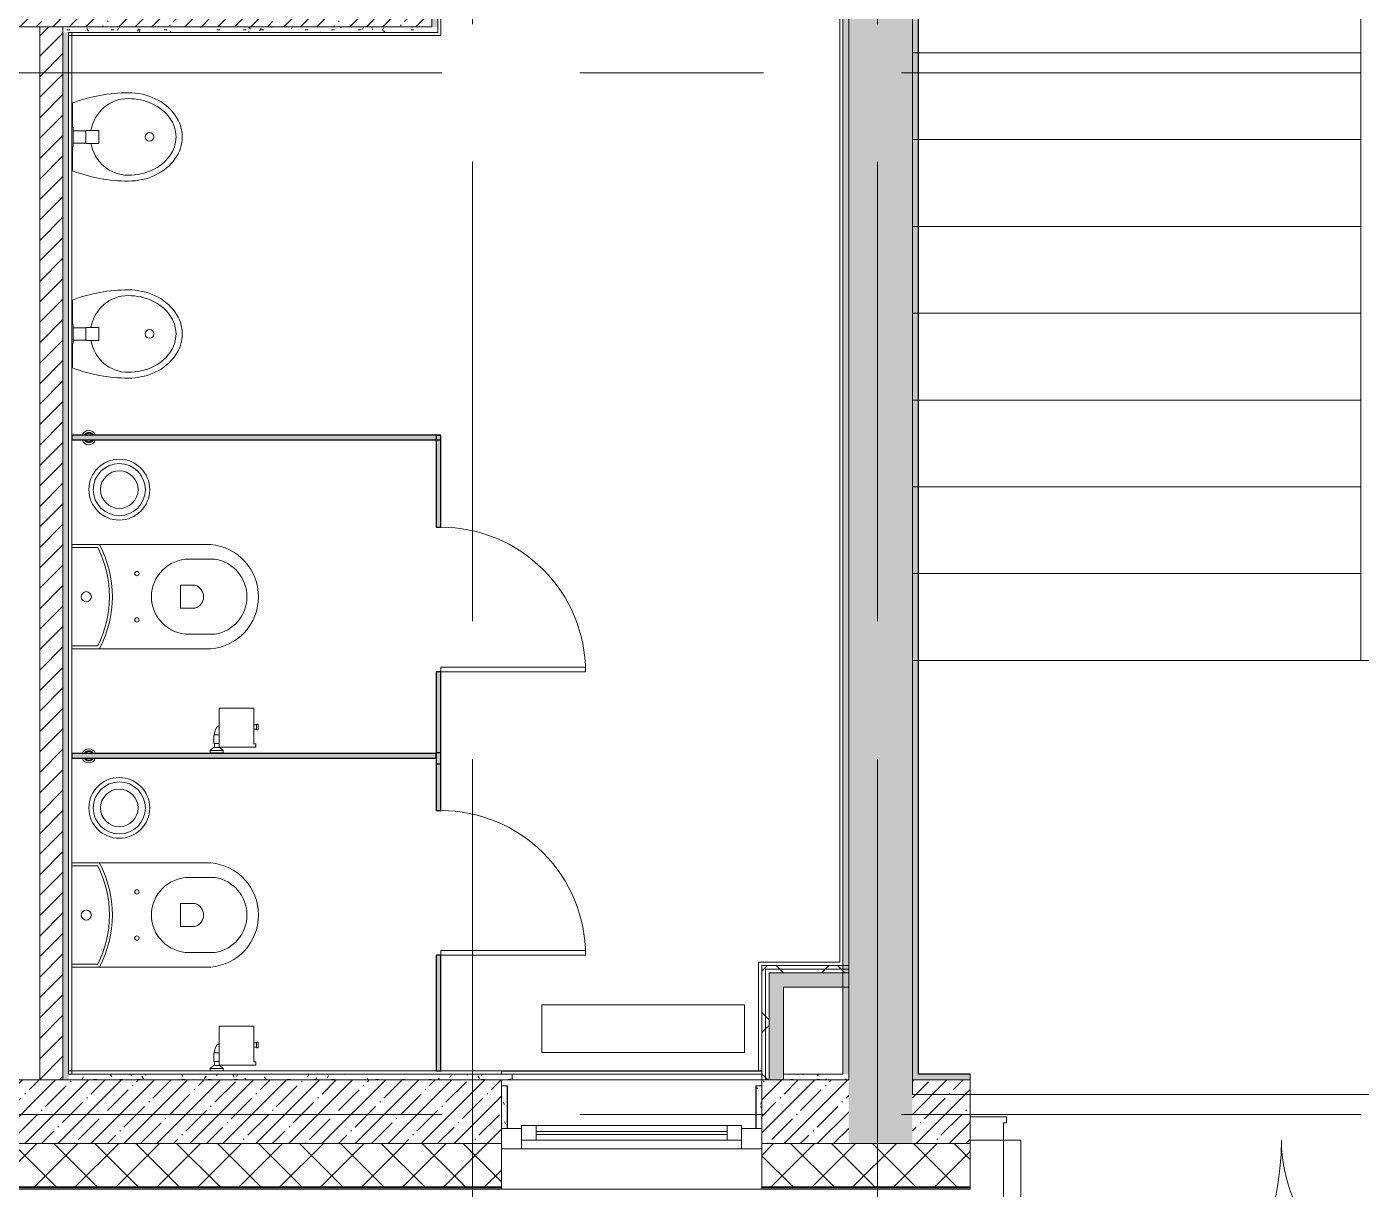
# Model space of a CAD drawing. Header units: millimetres. Extents: x 35881 to 234190, y -8553 to 29063.
# Drawn here: x 69020 to 73631, y -258 to 3760 of the extents above; entities that cross this region are included whole.
import ezdxf

# ---------------------------------------------------------------- set-up
doc = ezdxf.new("R2010")
doc.units = ezdxf.units.MM
doc.linetypes.add('Осевая', pattern=[3175, 635, -476.25, 1587.5, -476.25])
for name, color, linetype, lineweight in [('A-DETL-GENF', 7, 'Continuous', 9), ('A-DOOR', 7, 'Continuous', 9), ('A-DOOR-1', 7, 'Continuous', 13), ('A-DOOR-FRAM', 7, 'Continuous', 13), ('A-GENM', 7, 'Continuous', 9), ('A-GENM-1', 7, 'Continuous', 25), ('A-GLAZ', 7, 'Continuous', 9), ('A-GLAZ-1', 7, 'Continuous', 13), ('A-WALL', 7, 'Continuous', 9), ('I-WALL', 7, 'Continuous', 9), ('M-EQPM', 7, 'Continuous', 9), ('P-SANR-FIXT', 7, 'Continuous', 9), ('S-STRS-MBND', 7, 'Continuous', 9), ('Оси', 7, 'Continuous', 9), ('Оси-2', 7, 'Осевая', 9)]:
    doc.layers.add(name, color=color, linetype=linetype, lineweight=lineweight)
for name, color, linetype, lineweight, true_color in [('A-WALL-1', 7, 'Continuous', 9, 0x3c3c3c), ('A-WALL-FNSH-1', 7, 'Continuous', 9, 0x3c3c3c), ('M-EQPM-1', 7, 'Continuous', 9, 0xd4d4d4)]:
    doc.layers.add(name, color=color, linetype=linetype, lineweight=lineweight, true_color=true_color)
pattern_1 = [(45, (0, 0), (-57.02463, 57.02463), []), (45, (57.025, 0), (-57.02463, 57.02463), [100.806, -20.161, 3.353, -16.808])]
pattern_2 = [(0, (0, 0), (121.92, 30.48), [10.058, -81.382, 10.058, -81.382, -487.68]), (0, (0, 0), (121.92, 30.48), [-182.88, 10.058, -172.822, 10.058, -81.382, -213.36]), (0, (0, 0), (121.92, 30.48), [-457.2, 10.058, -50.902, 10.058, -142.342]), (120, (45.72, 15.24), (-87.356454, 90.345817), [10.058, -81.382, 10.058, -81.382, -487.68]), (120, (45.72, 15.24), (-87.356454, 90.345817), [-182.88, 10.058, -172.822, 10.058, -81.382, -213.36]), (120, (45.72, 15.24), (-87.356454, 90.345817), [-457.2, 10.058, -50.902, 10.058, -142.342]), (240, (60.96, 76.2), (-34.563546, -120.825817), [10.058, -81.382, 10.058, -81.382, -487.68]), (240, (60.96, 76.2), (-34.563546, -120.825817), [-182.88, 10.058, -172.822, 10.058, -81.382, -213.36]), (240, (60.96, 76.2), (-34.563546, -120.825817), [-457.2, 10.058, -50.902, 10.058, -142.342])]
pattern_3 = [(45, (0, 0), (-106.06602, 106.06602), []), (135, (0, 0), (-106.06602, -106.06602), [])]

# ---------------------------------------------------------------- blocks, each defined once
blk = doc.blocks.new('120_Окно_СКБ_1Ст - 120_Окно_СКБ_1Ст 900х2500_h_-20664874-План размещения напольных электротехнических лючков и розеток 1 этажа в осях 12-23')
at = {"layer": 'A-GLAZ'}
for p, q in [((450, -57), (-450, -57)), ((-430, -127), (-380, -127)), ((-330, -107), (330, -107)), ((330, -117), (-330, -117)), ((380, -127), (430, -127))]:
    blk.add_line(p, q, dxfattribs=at)
at = {"layer": 'A-GLAZ-1'}
for p, q in [((-450, -127), (-450, -57)), ((-450, -57), (-380, -57)), ((-380, -57), (-380, -127)), ((380, -87), (-380, -87)), ((-380, -87), (-380, -137)), ((-330, -137), (-330, -87)), ((330, -137), (330, -87)), ((380, -127), (380, -57)), ((380, -57), (450, -57)), ((380, -137), (380, -87)), ((450, -57), (450, -127)), ((-380, -127), (-450, -127)), ((-380, -137), (380, -137)), ((450, -127), (380, -127))]:
    blk.add_line(p, q, dxfattribs=at)
blk = doc.blocks.new('131_Сантехническая перегородка_Дверь - СД-1-29846662-План размещения напольных электротехнических лючков и розеток 1 этажа в осях 12-23')
at = {"layer": 'A-GENM'}
for points in [[(0, 8), (0, -8), (317.3, -8), (317.3, 8), (225, 8)], [(817.3, 8), (817.3, -8), (1134.7, -8), (1134.7, 8)]]:
    blk.add_hatch(color=256, dxfattribs=at).paths.add_polyline_path(points)
at = {"layer": 'A-DOOR'}
for p, q in [((333.3, -8), (317.3, -8)), ((317.3, -8), (317.3, -508)), ((333.3, -8), (333.3, -508)), ((333.3, -508), (317.3, -508))]:
    blk.add_line(p, q, dxfattribs=at)
blk.add_arc((317.3, -8), 500, 270, 0, dxfattribs=at)
at = {"layer": 'A-GENM-1'}
for p, q in [((317.3, 8), (0, 8)), ((0, 8), (0, -8)), ((317.3, -8), (317.3, 8)), ((1134.7, 8), (817.3, 8)), ((817.3, 8), (817.3, -8)), ((1134.7, -8), (1134.7, 8)), ((0, -8), (317.3, -8)), ((817.3, -8), (1134.7, -8))]:
    blk.add_line(p, q, dxfattribs=at)
blk = doc.blocks.new('131_Сантехническая перегородка - СП-4-30850764-План размещения напольных электротехнических лючков и розеток 1 этажа в осях 12-23')
at = {"layer": 'A-GENM'}
blk.add_hatch(color=256, dxfattribs=at).paths.add_polyline_path([(1330, -8), (1330, 8), (55.2, 8), (55.2, -8), (1146.2, -8)])
at = {"layer": 'A-GENM', "flags": 128}
for points in [[(126.7, 8), (126.3, 8.5), (126, 9), (125.6, 9.5), (125.2, 9.9), (124.8, 10.4), (124.4, 10.8), (123.9, 11.2), (123.5, 11.6), (123, 12), (122.5, 12.3), (122, 12.7), (121.5, 13), (121, 13.3), (120.5, 13.6), (119.9, 13.8), (119.4, 14), (118.8, 14.3), (118.2, 14.4), (117.6, 14.6), (117, 14.7), (116.5, 14.9), (115.9, 14.9), (115.3, 15), (114.7, 15.1), (114.1, 15.1), (113.5, 15.1), (112.8, 15), (112.2, 15), (111.7, 14.9), (111.1, 14.8), (110.5, 14.7), (109.9, 14.5), (109.3, 14.4), (108.7, 14.2), (108.2, 13.9), (107.6, 13.7), (107.1, 13.4), (106.5, 13.2), (106, 12.9), (105.5, 12.5), (105, 12.2), (104.5, 11.8), (104.1, 11.4), (103.6, 11), (103.2, 10.6), (102.8, 10.2), (102.4, 9.7), (102, 9.3), (101.6, 8.8), (101.3, 8.3), (101.1, 8)], [(101.1, -8), (101.4, -8.5), (101.8, -9), (102.2, -9.5), (102.6, -9.9), (103, -10.4), (103.4, -10.8), (103.8, -11.2), (104.3, -11.6), (104.7, -12), (105.2, -12.3), (105.7, -12.7), (106.2, -13), (106.8, -13.3), (107.3, -13.6), (107.9, -13.8), (108.4, -14), (109, -14.3), (109.6, -14.4), (110.1, -14.6), (110.7, -14.7), (111.3, -14.9), (111.9, -14.9), (112.5, -15), (113.1, -15.1), (113.7, -15.1), (114.3, -15.1), (114.9, -15), (115.5, -15), (116.1, -14.9), (116.7, -14.8), (117.3, -14.7), (117.9, -14.5), (118.5, -14.4), (119, -14.2), (119.6, -13.9), (120.2, -13.7), (120.7, -13.4), (121.2, -13.2), (121.7, -12.9), (122.3, -12.5), (122.7, -12.2), (123.2, -11.8), (123.7, -11.4), (124.1, -11), (124.6, -10.6), (125, -10.2), (125.4, -9.7), (125.8, -9.3), (126.1, -8.8), (126.5, -8.3), (126.7, -8)]]:
    blk.add_lwpolyline(points, dxfattribs=at)
at = {"layer": 'A-GENM'}
for radius, start, end in [(24.6, 19.9113, 160.0887), (17.6, 28.9731, 151.0269), (15.1, 78.8699, 146.2189), (15.1, 33.7811, 50.4663), (24.6, 199.9113, 340.0887), (17.6, 208.9731, 331.0269), (15.1, 213.7811, 233.124), (15.1, 258.8699, 326.2189)]:
    blk.add_arc((113.9, 0), radius, start, end, dxfattribs=at)
at = {"layer": 'A-GENM-1'}
for p, q in [((1330, 8), (55.2, 8)), ((55.2, 8), (55.2, -8)), ((1330, -8), (1330, 8)), ((55.2, -8), (1330, -8))]:
    blk.add_line(p, q, dxfattribs=at)
blk = doc.blocks.new('131_Сантехническая перегородка - СП-4-30850728-План размещения напольных электротехнических лючков и розеток 1 этажа в осях 12-23')
at = {"layer": 'A-GENM'}
blk.add_hatch(color=256, dxfattribs=at).paths.add_polyline_path([(1330, -8), (1330, 8), (71.3, 8), (71.3, -8), (1162.4, -8)])
at = {"layer": 'A-GENM', "flags": 128}
for points in [[(142.8, 8), (142.5, 8.5), (142.1, 9), (141.8, 9.5), (141.4, 9.9), (141, 10.4), (140.5, 10.8), (140.1, 11.2), (139.6, 11.6), (139.2, 12), (138.7, 12.3), (138.2, 12.7), (137.7, 13), (137.1, 13.3), (136.6, 13.6), (136.1, 13.8), (135.5, 14), (134.9, 14.3), (134.4, 14.4), (133.8, 14.6), (133.2, 14.7), (132.6, 14.9), (132, 14.9), (131.4, 15), (130.8, 15.1), (130.2, 15.1), (129.6, 15.1), (129, 15), (128.4, 15), (127.8, 14.9), (127.2, 14.8), (126.6, 14.7), (126, 14.5), (125.4, 14.4), (124.9, 14.2), (124.3, 13.9), (123.8, 13.7), (123.2, 13.4), (122.7, 13.2), (122.2, 12.9), (121.7, 12.5), (121.2, 12.2), (120.7, 11.8), (120.2, 11.4), (119.8, 11), (119.3, 10.6), (118.9, 10.2), (118.5, 9.7), (118.1, 9.3), (117.8, 8.8), (117.4, 8.3), (117.3, 8)], [(117.3, -8), (117.6, -8.5), (117.9, -9), (118.3, -9.5), (118.7, -9.9), (119.1, -10.4), (119.5, -10.8), (120, -11.2), (120.4, -11.6), (120.9, -12), (121.4, -12.3), (121.9, -12.7), (122.4, -13), (122.9, -13.3), (123.5, -13.6), (124, -13.8), (124.6, -14), (125.1, -14.3), (125.7, -14.4), (126.3, -14.6), (126.9, -14.7), (127.5, -14.9), (128.1, -14.9), (128.7, -15), (129.3, -15.1), (129.9, -15.1), (130.5, -15.1), (131.1, -15), (131.7, -15), (132.3, -14.9), (132.9, -14.8), (133.4, -14.7), (134, -14.5), (134.6, -14.4), (135.2, -14.2), (135.7, -13.9), (136.3, -13.7), (136.8, -13.4), (137.4, -13.2), (137.9, -12.9), (138.4, -12.5), (138.9, -12.2), (139.4, -11.8), (139.8, -11.4), (140.3, -11), (140.7, -10.6), (141.1, -10.2), (141.5, -9.7), (141.9, -9.3), (142.3, -8.8), (142.6, -8.3), (142.8, -8)]]:
    blk.add_lwpolyline(points, dxfattribs=at)
at = {"layer": 'A-GENM'}
for radius, start, end in [(24.6, 19.9113, 160.0887), (17.6, 28.9731, 151.0269), (15.1, 78.8699, 146.2189), (15.1, 33.7811, 53.124), (24.6, 199.9113, 340.0887), (17.6, 208.9731, 331.0269), (15.1, 213.7811, 233.124), (15.1, 258.8699, 326.2189)]:
    blk.add_arc((130, 0), radius, start, end, dxfattribs=at)
at = {"layer": 'A-GENM-1'}
for p, q in [((1330, 8), (71.3, 8)), ((71.3, 8), (71.3, -8)), ((1330, -8), (1330, 8)), ((71.3, -8), (1330, -8))]:
    blk.add_line(p, q, dxfattribs=at)
blk = doc.blocks.new('110_Дверь_СКБ_2Ст_Наружная - ДН-1_л__ Двухстворчатая 1350 х3200 _ЛК_ в свету с верхним остеклением 2-22448815-План размещения напольных электротехнических лючков и розеток 1 этажа в осях 12-23')
at = {"layer": 'A-DOOR'}
for centre, radius, start, end in [((754.5, -91), 960, 90, 180), ((-715.5, -91), 510, 0, 90)]:
    blk.add_arc(centre, radius, start, end, dxfattribs=at)
at = {"layer": 'A-DOOR-1'}
for p, q in [((754.5, 869), (694.5, 869)), ((694.5, -91), (694.5, 869)), ((754.5, 869), (754.5, -91)), ((-715.5, 419), (-655.5, 419)), ((-715.5, 419), (-715.5, -91)), ((-655.5, -91), (-655.5, 419)), ((-715.5, -91), (-655.5, -91)), ((754.5, -91), (694.5, -91))]:
    blk.add_line(p, q, dxfattribs=at)
at = {"layer": 'A-DOOR-FRAM'}
for p, q in [((-830.5, -91), (-830.5, -171)), ((-830.5, -91), (-715.5, -91)), ((-715.5, -91), (-715.5, -151)), ((754.5, -91), (754.5, -151)), ((754.5, -91), (869.5, -91)), ((869.5, -91), (869.5, -171)), ((-830.5, -171), (-705.5, -171)), ((-705.5, -151), (-715.5, -151)), ((-705.5, -151), (-705.5, -171)), ((744.5, -151), (744.5, -171)), ((754.5, -151), (744.5, -151)), ((744.5, -171), (869.5, -171))]:
    blk.add_line(p, q, dxfattribs=at)
blk = doc.blocks.new('radiator_prado_classic_z_tip_30_po exemplyaru - Classic Z Тип 30-500-30677900-План размещения напольных электротехнических лючков и розеток 1 этажа в осях 12-23')
at = {"layer": 'M-EQPM-1'}
for p, q in [((0, 228), (0, 64)), ((700, 228), (0, 228)), ((700, 64), (700, 228)), ((0, 64), (700, 64))]:
    blk.add_line(p, q, dxfattribs=at)
blk = doc.blocks.new('мусорная корзина - Round_ Metal-30590745-План размещения напольных электротехнических лючков и розеток 1 этажа в осях 12-23')
at = {"layer": 'P-SANR-FIXT'}
for radius, start, end in [(105, 0, 180), (90, 360, 180), (65, 0, 180), (105, 180, 360), (90, 180, 360), (65, 180, 360)]:
    blk.add_arc((0, 0), radius, start, end, dxfattribs=at)
blk = doc.blocks.new('WC Seat_2 with Cistern-Wall Based - 640 x 360mm-30580118-План размещения напольных электротехнических лючков и розеток 1 этажа в осях 12-23')
at = {"layer": 'P-SANR-FIXT'}
for p, q in [((-55, 485.5), (-55, 100.5)), ((-5, 410.5), (-5, 500.5)), ((255, 500.5), (255, 410.5)), ((305, 100.5), (305, 485.5)), ((85, 430.5), (85, 380.5)), ((165, 380.5), (165, 430.5)), ((85, 380.5), (165, 380.5)), ((-55, 100.5), (-55, 5.5)), ((-45, 5.5), (-45, 95.6)), ((295, 95.6), (295, 5.5)), ((305, 5.5), (305, 100.5))]:
    blk.add_line(p, q, dxfattribs=at)
for centre, radius, start, end in [((125, 469.8), 180.7, 4.9791, 175.0209), ((125, 478.7), 131.8, 9.5273, 170.4727), ((125, 418.8), 41.7, 16.2602, 163.7398), ((125, 410.5), 130, 180, 360), ((45, 230.5), 7.5, 0, 180), ((205, 230.5), 7.5, 0, 180), ((45, 230.5), 7.5, 180, 360), ((205, 230.5), 7.5, 180, 360), ((125, -237), 382.5, 61.9275, 118.0725), ((125, -247), 382.5, 63.6122, 116.3878), ((125, 55.5), 17.5, 0, 180), ((125, 55.5), 17.5, 180, 360)]:
    blk.add_arc(centre, radius, start, end, dxfattribs=at)
blk = doc.blocks.new('Urinal - Urinal-30617152-План размещения напольных электротехнических лючков и розеток 1 этажа в осях 12-23')
at = {"layer": 'P-SANR-FIXT'}
for p, q in [((-117.4, -2.6), (-32.5, -2.6)), ((32.5, -2.6), (117.4, -2.6))]:
    blk.add_line(p, q, dxfattribs=at)
blk.add_circle((0, -268.3), 15, dxfattribs=at)
for centre, start, end in [((392.4, -195), 159.3261, 180), ((-392.4, -195), 360, 20.6739)]:
    blk.add_arc(centre, 544.9, start, end, dxfattribs=at)
for major_axis, ratio, start_param, end_param in [((-132.5, 0), 0.987707, 4.886922, 6.283185), ((132.5, 0), 0.987707, 0, 1.396263), ((0, 186.2), 0.819068, 1.570796, 4.712389), ((0, 165), 0.80303, 1.570796, 4.712389)]:
    blk.add_ellipse((0, -195), major_axis=major_axis, ratio=ratio, start_param=start_param, end_param=end_param, dxfattribs=at)
blk = doc.blocks.new('131_Сантехническая перегородка_Дверь_сдвиг_ - СД-1-30819161-План размещения напольных электротехнических лючков и розеток 1 этажа в осях 12-23')
at = {"layer": 'A-GENM'}
for points in [[(0, -8), (400, -8), (400, 8), (0, 8)], [(900, 8), (900, -8), (1100, -8), (1100, 8)]]:
    blk.add_hatch(color=256, dxfattribs=at).paths.add_polyline_path(points)
at = {"layer": 'A-DOOR'}
for p, q in [((416, -8), (400, -8)), ((400, -8), (400, -508)), ((416, -8), (416, -508)), ((416, -508), (400, -508))]:
    blk.add_line(p, q, dxfattribs=at)
blk.add_arc((400, -8), 500, 270, 0, dxfattribs=at)
at = {"layer": 'A-GENM-1'}
for p, q in [((400, 8), (0, 8)), ((0, 8), (0, -8)), ((400, -8), (400, 8)), ((1100, 8), (900, 8)), ((900, 8), (900, -8)), ((1100, -8), (1100, 8)), ((0, -8), (400, -8)), ((900, -8), (1100, -8))]:
    blk.add_line(p, q, dxfattribs=at)
blk = doc.blocks.new('Sanitary_Taps-Mixers_Gessi_70388-HABITO-External-part-for-wall-moun - 707 - Black Metal Brushed PVD-30902499-План размещения напольных электротехнических лючков и розеток 1 этажа в осях 12-23')
at = {"layer": 'A-GENM'}
for p, q in [((69176, 3411.5), (69181, 3411.5)), ((69176, 3411.5), (69181, 3411.5)), ((69181, 3411.5), (69181, 3346.5)), ((69181, 3411.5), (69181, 3400)), ((69181, 3400), (69224, 3400)), ((69224, 3356.5), (69224, 3401.5)), ((69224, 3401.5), (69268, 3401.5)), ((69224, 3400), (69224, 3401.5)), ((69224, 3401.5), (69268, 3401.5)), ((69268, 3401.5), (69269, 3400.5)), ((69268, 3401.5), (69269, 3400.5)), ((69269, 3400.5), (69269, 3357.5)), ((69269, 3400.5), (69269, 3357.5)), ((69181, 3346.5), (69176, 3346.5)), ((69181, 3346.5), (69176, 3346.5)), ((69224, 3358), (69181, 3358)), ((69181, 3358), (69181, 3346.5)), ((69224, 3356.5), (69224, 3358)), ((69268, 3356.5), (69224, 3356.5)), ((69268, 3356.5), (69224, 3356.5)), ((69269, 3357.5), (69268, 3356.5)), ((69269, 3357.5), (69268, 3356.5))]:
    blk.add_line(p, q, dxfattribs=at)
blk = doc.blocks.new('Sanitary_Toilet-Accessories_Gessi_Wall-mounted-paper-roll-holder-65449 - Chrome-30916167-План размещения напольных электротехнических лючков и розеток 1 этажа в осях 12-23')
at = {"layer": 'A-DETL-GENF'}
for p, q in [((69685.5, 1404.7), (69685.5, 1344.4)), ((69804.5, 1404.7), (69685.5, 1404.7)), ((69804.5, 1347.5), (69804.5, 1404.7)), ((69677.1, 1338.9), (69670.7, 1329.3)), ((69685.5, 1344.4), (69677.1, 1338.9)), ((69685.5, 1269), (69685.5, 1344.4)), ((69804.5, 1332.5), (69804.5, 1347.5)), ((69813.5, 1347.5), (69804.5, 1347.5)), ((69813.5, 1349.5), (69813.5, 1347.5)), ((69819.5, 1349.5), (69813.5, 1349.5)), ((69813.5, 1347.5), (69813.5, 1332.5)), ((69819.5, 1330.5), (69819.5, 1349.5)), ((69667, 1312.5), (69667, 1282.5)), ((69668.5, 1312.5), (69667, 1312.5)), ((69670.7, 1329.3), (69668.5, 1318)), ((69668.5, 1318), (69668.5, 1312.5)), ((69668.5, 1312.5), (69685.5, 1312.5)), ((69804.5, 1332.5), (69813.5, 1332.5)), ((69804.5, 1281.7), (69804.5, 1332.5)), ((69813.5, 1332.5), (69813.5, 1330.5)), ((69813.5, 1330.5), (69819.5, 1330.5)), ((69653.6, 1258), (69653.5, 1250)), ((69653.5, 1250), (69698.5, 1250)), ((69665, 1269), (69653.6, 1258)), ((69653.6, 1258), (69698.4, 1258)), ((69668.5, 1269), (69665, 1269)), ((69667, 1282.5), (69668.5, 1282.5)), ((69685.5, 1269), (69667, 1269)), ((69668.5, 1282.5), (69685.5, 1282.5)), ((69668.5, 1282.5), (69668.5, 1269)), ((69683.5, 1269), (69685.5, 1269.7)), ((69687, 1269), (69683.5, 1269)), ((69685.5, 1269.7), (69812, 1269.7)), ((69698.4, 1258), (69687, 1269)), ((69698.5, 1250), (69698.4, 1258)), ((69812, 1281.7), (69804.5, 1281.7)), ((69812, 1269.7), (69812, 1281.7))]:
    blk.add_line(p, q, dxfattribs=at)
blk = doc.blocks.new('Sanitary_Toilet-Accessories_Gessi_Wall-mounted-paper-roll-holder-65449 - Chrome-V235-План размещения напольных электротехнических лючков и розеток 1 этажа в осях 12-23')
at = {"layer": 'A-DETL-GENF'}
for p, q in [((69685.5, 305.7), (69685.5, 245.4)), ((69804.5, 305.7), (69685.5, 305.7)), ((69804.5, 248.5), (69804.5, 305.7)), ((69677.1, 239.9), (69670.7, 230.3)), ((69685.5, 245.4), (69677.1, 239.9)), ((69685.5, 170), (69685.5, 245.4)), ((69804.5, 233.5), (69804.5, 248.5)), ((69813.5, 248.5), (69804.5, 248.5)), ((69804.5, 233.5), (69813.5, 233.5)), ((69804.5, 182.7), (69804.5, 233.5)), ((69813.5, 250.5), (69813.5, 248.5)), ((69819.5, 250.5), (69813.5, 250.5)), ((69813.5, 248.5), (69813.5, 233.5)), ((69813.5, 233.5), (69813.5, 231.5)), ((69813.5, 231.5), (69819.5, 231.5)), ((69819.5, 231.5), (69819.5, 250.5)), ((69667, 213.5), (69667, 183.5)), ((69668.5, 213.5), (69667, 213.5)), ((69670.7, 230.3), (69668.5, 219)), ((69668.5, 219), (69668.5, 213.5)), ((69668.5, 213.5), (69685.5, 213.5)), ((69653.6, 159), (69653.5, 151)), ((69665, 170), (69653.6, 159)), ((69653.6, 159), (69698.4, 159)), ((69668.5, 170), (69665, 170)), ((69667, 183.5), (69668.5, 183.5)), ((69685.5, 170), (69667, 170)), ((69668.5, 183.5), (69685.5, 183.5)), ((69668.5, 183.5), (69668.5, 170)), ((69683.5, 170), (69685.5, 170.7)), ((69687, 170), (69683.5, 170)), ((69685.5, 170.7), (69812, 170.7)), ((69698.4, 159), (69687, 170)), ((69698.5, 151), (69698.4, 159)), ((69812, 182.7), (69804.5, 182.7)), ((69812, 170.7), (69812, 182.7))]:
    blk.add_line(p, q, dxfattribs=at)

msp = doc.modelspace()

# ---------------------------------------------------------------- hatches: boundary and pattern name
at = {"layer": 'A-WALL'}
h = msp.add_hatch(dxfattribs=at)
h.set_pattern_fill('FP_17', color=256, style=0, pattern_type=2)
h.set_pattern_definition([(45, (0, 0), (-70.71068, 70.71068), []), (135, (0, 0), (-70.71068, -70.71068), [])])
h.paths.add_polyline_path([(75358.8, -250), (75700, -250), (75700, -100), (73980, -100), (73980, -250), (74631.4, -250)])
h.paths.add_polyline_path([(70660, -250), (70660, -100), (67060, -100), (67060, -250), (70267, -250)])
h.paths.add_polyline_path([(72280, -250), (72280, -100), (71560, -100), (71560, -250), (71721.8, -250)])
h.paths.add_polyline_path([(65160, -250), (66160, -250), (66160, -100), (65160, -100)])
h.paths.add_polyline_path([(63710, -250), (64260, -250), (64260, -100), (63710, -100)])
h.paths.add_polyline_path([(61410, -250), (61610, -250), (61610, -100), (60910, -100), (60910, -250)])
h.paths.add_polyline_path([(60010, -250), (60010, -100), (59260, -100), (59260, -250)])
h.paths.add_polyline_path([(57160, -250), (57160, -100), (56410, -100), (56410, -250), (56910, -250)])
h.paths.add_polyline_path([(52809.7, -250), (53310, -250), (53310, -100), (51871.5, -100), (51871.5, -250)])
h.paths.add_polyline_path([(49771.5, -250), (49771.5, -100), (49060, -100), (49060, -250)])
h.paths.add_polyline_path([(47910, -250), (48160, -250), (48160, -100), (47410, -100), (47410, -250)])
h.paths.add_polyline_path([(44081, -250), (44310, -250), (44310, -100), (42737.5, -100), (42737.5, -250), (43410, -250)])
h.paths.add_polyline_path([(40637.5, -250), (40637.5, -100), (39940, -100), (39940, -250)])
h.paths.add_polyline_path([(39040, -250), (39040, -100), (38742.7, -100), (38742.7, -250)])
at = {"layer": 'I-WALL'}
h = msp.add_hatch(dxfattribs=at)
h.set_pattern_fill('FP_1', color=256, style=0, pattern_type=2)
h.set_pattern_definition(pattern_1)
h.paths.add_polyline_path([(71860, -100), (72080, -100), (72080, 7900), (71860, 7900), (71860, 120)])
h = msp.add_hatch(dxfattribs=at)
h.set_pattern_fill('FP_58', color=256, style=0, pattern_type=2)
h.set_pattern_definition(pattern_2)
h.paths.add_polyline_path([(70440, 3760), (70440, 7680), (70420, 7680), (70420, 3760)])
h = msp.add_hatch(dxfattribs=at)
h.set_pattern_fill('FP_58', color=256, style=0, pattern_type=2)
h.set_pattern_definition(pattern_2)
h.paths.add_polyline_path([(71860, 140), (71860, 7680), (71840, 7680), (71840, 140)])
h = msp.add_hatch(dxfattribs=at)
h.set_pattern_fill('FP_58', color=256, style=0, pattern_type=2)
h.set_pattern_definition(pattern_2)
h.paths.add_polyline_path([(72080, 120), (72100, 120), (72100, 7660), (72080, 7660), (72080, 219.9)])
h = msp.add_hatch(dxfattribs=at)
h.set_pattern_fill('FP_1', color=256, style=0, pattern_type=2)
h.set_pattern_definition(pattern_1)
h.paths.add_polyline_path([(70420, 3760), (70420, 3980), (67080, 3980), (67080, 3760), (70267, 3760)])
h = msp.add_hatch(dxfattribs=at)
h.set_pattern_fill('FP_38', color=256, style=0, pattern_type=2)
h.set_pattern_definition([(45, (0, 0), (-35.35534, 35.35534), [])])
h.paths.add_polyline_path([(69145, 120), (69145, 3760), (69065, 3760), (69065, 120)])
h = msp.add_hatch(dxfattribs=at)
h.set_pattern_fill('FP_58', color=256, style=0, pattern_type=2)
h.set_pattern_definition(pattern_2)
h.paths.add_polyline_path([(69539.7, 3740), (70440, 3740), (70440, 3760), (69145, 3760), (69145, 3740), (69176, 3740)])
h = msp.add_hatch(dxfattribs=at)
h.set_pattern_fill('FP_58', color=256, style=0, pattern_type=2)
h.set_pattern_definition(pattern_2)
h.paths.add_polyline_path([(69145, 120), (69165, 120), (69165, 3740), (69145, 3740), (69145, 219.9)])
h = msp.add_hatch(dxfattribs=at)
h.set_pattern_fill('FP_60', color=256, style=0, pattern_type=2)
h.set_pattern_definition(pattern_3)
h.paths.add_polyline_path([(71860, 503), (71860, 515.5), (71560, 515.5), (71560, 503), (71721.8, 503)])
h = msp.add_hatch(dxfattribs=at)
h.set_pattern_fill('FP_60', color=256, style=0, pattern_type=2)
h.set_pattern_definition(pattern_3)
h.paths.add_polyline_path([(71572.5, 120), (71572.5, 503), (71560, 503), (71560, 120)])
h = msp.add_hatch(dxfattribs=at)
h.set_pattern_fill('FP_60', color=256, style=0, pattern_type=2)
h.set_pattern_definition(pattern_3)
h.paths.add_polyline_path([(71860, 490.5), (71860, 503), (71572.5, 503), (71572.5, 490.5), (71721.8, 490.5)])
h = msp.add_hatch(dxfattribs=at)
h.set_pattern_fill('FP_60', color=256, style=0, pattern_type=2)
h.set_pattern_definition(pattern_3)
h.paths.add_polyline_path([(71585, 120), (71585, 490.5), (71572.5, 490.5), (71572.5, 120)])
for points in [[(71860, 440.5), (71860, 490.5), (71585, 490.5), (71585, 440.5), (71721.8, 440.5)], [(71585, 120), (71635, 120), (71635, 440.5), (71585, 440.5), (71585, 219.9)]]:
    msp.add_hatch(color=256, dxfattribs=at).paths.add_polyline_path(points)
h = msp.add_hatch(dxfattribs=at)
h.set_pattern_fill('FP_58', color=256, style=0, pattern_type=2)
h.set_pattern_definition(pattern_2)
h.paths.add_polyline_path([(71860, 120), (71860, 140), (71635, 140), (71635, 120), (71721.8, 120)])
h.paths.add_polyline_path([(70267, 120), (70697.5, 120), (70697.5, 140), (69165, 140), (69165, 120)])
h = msp.add_hatch(dxfattribs=at)
h.set_pattern_fill('FP_58', color=256, style=0, pattern_type=2)
h.set_pattern_definition(pattern_2)
h.paths.add_polyline_path([(75480, 120), (75480, 140), (74017.5, 140), (74017.5, 120), (75358.8, 120)])
h.paths.add_polyline_path([(72280, 120), (72280, 140), (72100, 140), (72100, 120)])
h = msp.add_hatch(dxfattribs=at)
h.set_pattern_fill('FP_1', color=256, style=0, pattern_type=2)
h.set_pattern_definition(pattern_1)
h.paths.add_polyline_path([(70267, -100), (70660, -100), (70660, 120), (67060, 120), (67060, -100), (68812.3, -100)])
h.paths.add_polyline_path([(71721.8, -100), (71860, -100), (71860, 120), (71560, 120), (71560, -100)])
h.paths.add_polyline_path([(65910, -100), (66160, -100), (66160, 120), (65910, 120)])
h = msp.add_hatch(dxfattribs=at)
h.set_pattern_fill('FP_58', color=256, style=0, pattern_type=2)
h.set_pattern_definition(pattern_2)
h.paths.add_polyline_path([(70680, -48), (70680, 100), (70660, 100), (70660, -48)])
h = msp.add_hatch(dxfattribs=at)
h.set_pattern_fill('FP_58', color=256, style=0, pattern_type=2)
h.set_pattern_definition(pattern_2)
h.paths.add_polyline_path([(71560, -48), (71560, 100), (71540, 100), (71540, -48)])
h = msp.add_hatch(dxfattribs=at)
h.set_pattern_fill('FP_1', color=256, style=0, pattern_type=2)
h.set_pattern_definition(pattern_1)
h.paths.add_polyline_path([(75358.8, -100), (75480, -100), (75480, 120), (73980, 120), (73980, -100), (74631.4, -100)])
h.paths.add_polyline_path([(72080, -100), (72280, -100), (72280, 120), (72080, 120)])

# ---------------------------------------------------------------- linework, layer by layer
at = {"layer": 'A-WALL'}
for p, q in [((70440, 7660), (70440, 3760)), ((71840, 140), (71840, 7660)), ((72100, 7660), (72100, 140)), ((69165, 140), (69165, 3740)), ((71572.5, 503), (71572.5, 120)), ((71572.5, 503), (71860, 503)), ((71585, 490.5), (71585, 120)), ((71585, 490.5), (71860, 490.5)), ((69165, 140), (70697.5, 140)), ((70660, -100), (67060, -100)), ((72280, -100), (71560, -100)), ((67060, -250), (70660, -250)), ((67060, -253), (70660, -253)), ((71560, -258), (70660, -258)), ((71560, -250), (72280, -250)), ((71560, -253), (72280, -253))]:
    msp.add_line(p, q, dxfattribs=at)
at = {"layer": 'A-WALL-1'}
for p, q in [((71860, 120), (71860, 7900)), ((70420, 3760), (70420, 7680)), ((72080, 120), (72080, 7680)), ((70420, 3760), (67080, 3760)), ((69065, 3760), (69065, 120)), ((69145, 3760), (70420, 3760)), ((69145, 120), (69145, 3760)), ((69165, 3740), (70440, 3740)), ((71560, 515.5), (71560, -250)), ((71860, 515.5), (71829, 515.5)), ((71635, 120), (71635, 440.5)), ((71635, 440.5), (71860, 440.5)), ((70697.5, 120), (70697.5, 140)), ((71840, 140), (71635, 140)), ((72101, 140), (72100, 140)), ((72280, -250), (72280, 140)), ((68385, 120), (70697.5, 120)), ((70660, -250), (70660, 120)), ((70680, 100), (70660, 100)), ((70680, -48), (70680, 100)), ((71540, 100), (71540, -48)), ((71560, 100), (71540, 100)), ((71560, 120), (71860, 120)), ((72280, 120), (72080, 120)), ((70660, -48), (70680, -48)), ((71540, -48), (71560, -48))]:
    msp.add_line(p, q, dxfattribs=at)
at = {"layer": 'A-WALL-FNSH-1'}
for p, q in [((70451, 3729), (70451, 7660)), ((71829, 7660), (71829, 526.5)), ((72101, 7659), (72101, 140)), ((69176, 140), (69176, 3740)), ((70440, 3760), (70440, 3740)), ((69165, 3729), (70451, 3729)), ((71549, 526.5), (71549, 151)), ((71829, 526.5), (71549, 526.5)), ((71560, 515.5), (71829, 515.5)), ((70660, 151), (69165, 151)), ((70660, 140), (70660, 151)), ((71549, 151), (71560, 151)), ((72280, 141), (72101, 141)), ((72101, 140), (72280, 140)), ((72280, 140), (72280, 141)), ((70681, 100), (70680, 100)), ((70681, -48), (70681, 100)), ((71539, 100), (71539, -48)), ((71540, 100), (71539, 100)), ((70680, -48), (70681, -48)), ((71539, -48), (71540, -48)), ((67060, -258), (70660, -258)), ((70660, -258), (70660, -250)), ((71560, -250), (71560, -258)), ((71560, -258), (72280, -258)), ((72280, -258), (72280, -250))]:
    msp.add_line(p, q, dxfattribs=at)
at = {"layer": 'I-WALL'}
for p, q in [((70660, 151), (71549, 151)), ((71560, 150), (70660, 150)), ((70697.5, 140), (71560, 140)), ((70697.5, 120), (71560, 120))]:
    msp.add_line(p, q, dxfattribs=at)
at = {"layer": 'S-STRS-MBND'}
for p, q in [((72080, 1569.7), (72080, 5169.7)), ((73630, 1569.7), (73630, 5169.7)), ((72080, 3669.7), (73630, 3669.7)), ((72080, 3669.7), (73630, 3669.7)), ((72080, 3369.7), (73630, 3369.7)), ((72080, 3369.7), (73630, 3369.7)), ((72080, 3069.7), (73630, 3069.7)), ((72080, 3069.7), (73630, 3069.7)), ((72080, 2769.7), (73630, 2769.7)), ((72080, 2769.7), (73630, 2769.7)), ((72080, 2469.7), (73630, 2469.7)), ((72080, 2469.7), (73630, 2469.7)), ((72080, 2169.7), (73630, 2169.7)), ((72080, 2169.7), (73630, 2169.7)), ((72080, 1869.7), (73630, 1869.7)), ((72080, 1869.7), (73630, 1869.7)), ((72080, 1569.7), (72080, 69.7)), ((72080, 1569.7), (73630, 1569.7)), ((72080, 1569.7), (73630, 1569.7)), ((73930, 1569.7), (73630, 1569.7)), ((72080, 69.7), (75480, 69.7))]:
    msp.add_line(p, q, dxfattribs=at)
at = {"layer": 'Оси'}
for p, q in [((70560, -1906.3), (70560, 593.7)), ((71960, -1906.3), (71960, 593.7))]:
    msp.add_line(p, q, dxfattribs=at)
at = {"layer": 'Оси-2'}
for p, q in [((70560, 593.7), (70560, 24898.1)), ((71960, 593.7), (71960, 24898.1)), ((39180.8, 3600), (82200, 3600)), ((39180.8, 0), (82200, 0))]:
    msp.add_line(p, q, dxfattribs=at)

# ---------------------------------------------------------------- block references
at = {"layer": 'A-DOOR', "rotation": 180}
msp.add_blockref('110_Дверь_СКБ_2Ст_Наружная - ДН-1_л__ Двухстворчатая 1350 х3200 _ЛК_ в свету с верхним остеклением 2-22448815-План размещения напольных электротехнических лючков и розеток 1 этажа в осях 12-23', (73149.5, -179), dxfattribs=at)
at = {"layer": 'A-GENM'}
for name, p in [('131_Сантехническая перегородка - СП-4-30850764-План размещения напольных электротехнических лючков и розеток 1 этажа в осях 12-23', (69120.8, 2340)), ('131_Сантехническая перегородка - СП-4-30850728-План размещения напольных электротехнических лючков и розеток 1 этажа в осях 12-23', (69104.7, 1240))]:
    msp.add_blockref(name, p, dxfattribs=at)
at = {"layer": 'A-GENM', "rotation": 90.00000000002345}
for name, p in [('131_Сантехническая перегородка_Дверь - СД-1-29846662-План размещения напольных электротехнических лючков и розеток 1 этажа в осях 12-23', (70443, 1212.8)), ('131_Сантехническая перегородка_Дверь_сдвиг_ - СД-1-30819161-План размещения напольных электротехнических лючков и розеток 1 этажа в осях 12-23', (70443, 151))]:
    msp.add_blockref(name, p, dxfattribs=at)
at = {"layer": 'A-GLAZ', "rotation": 180}
msp.add_blockref('120_Окно_СКБ_1Ст - 120_Окно_СКБ_1Ст 900х2500_h_-20664874-План размещения напольных электротехнических лючков и розеток 1 этажа в осях 12-23', (71110, -175), dxfattribs=at)
at = {"layer": 'M-EQPM'}
msp.add_blockref('radiator_prado_classic_z_tip_30_po exemplyaru - Classic Z Тип 30-500-30677900-План размещения напольных электротехнических лючков и розеток 1 этажа в осях 12-23', (70800, 151), dxfattribs=at)
at = {"layer": 'P-SANR-FIXT'}
for name, p, rotation in [('Urinal - Urinal-30617152-План размещения напольных электротехнических лючков и розеток 1 этажа в осях 12-23', (69176, 3379), 89.9999999999999), ('Urinal - Urinal-30617152-План размещения напольных электротехнических лючков и розеток 1 этажа в осях 12-23', (69176, 2698), 89.9999999999999), ('WC Seat_2 with Cistern-Wall Based - 640 x 360mm-30580118-План размещения напольных электротехнических лючков и розеток 1 этажа в осях 12-23', (69170.5, 1915), 269.9999999999998), ('WC Seat_2 with Cistern-Wall Based - 640 x 360mm-30580118-План размещения напольных электротехнических лючков и розеток 1 этажа в осях 12-23', (69170.5, 815), 269.9999999999998)]:
    msp.add_blockref(name, p, dxfattribs=dict(at, rotation=rotation))
for name, p in [('Sanitary_Taps-Mixers_Gessi_70388-HABITO-External-part-for-wall-moun - 707 - Black Metal Brushed PVD-30902499-План размещения напольных электротехнических лючков и розеток 1 этажа в осях 12-23', (0, 0)), ('Sanitary_Taps-Mixers_Gessi_70388-HABITO-External-part-for-wall-moun - 707 - Black Metal Brushed PVD-30902499-План размещения напольных электротехнических лючков и розеток 1 этажа в осях 12-23', (0, -681)), ('мусорная корзина - Round_ Metal-30590745-План размещения напольных электротехнических лючков и розеток 1 этажа в осях 12-23', (69340, 2160)), ('Sanitary_Toilet-Accessories_Gessi_Wall-mounted-paper-roll-holder-65449 - Chrome-30916167-План размещения напольных электротехнических лючков и розеток 1 этажа в осях 12-23', (0, 0)), ('мусорная корзина - Round_ Metal-30590745-План размещения напольных электротехнических лючков и розеток 1 этажа в осях 12-23', (69340, 1060)), ('Sanitary_Toilet-Accessories_Gessi_Wall-mounted-paper-roll-holder-65449 - Chrome-V235-План размещения напольных электротехнических лючков и розеток 1 этажа в осях 12-23', (0, 0))]:
    msp.add_blockref(name, p, dxfattribs=at)

doc.saveas('drawing.dxf')
